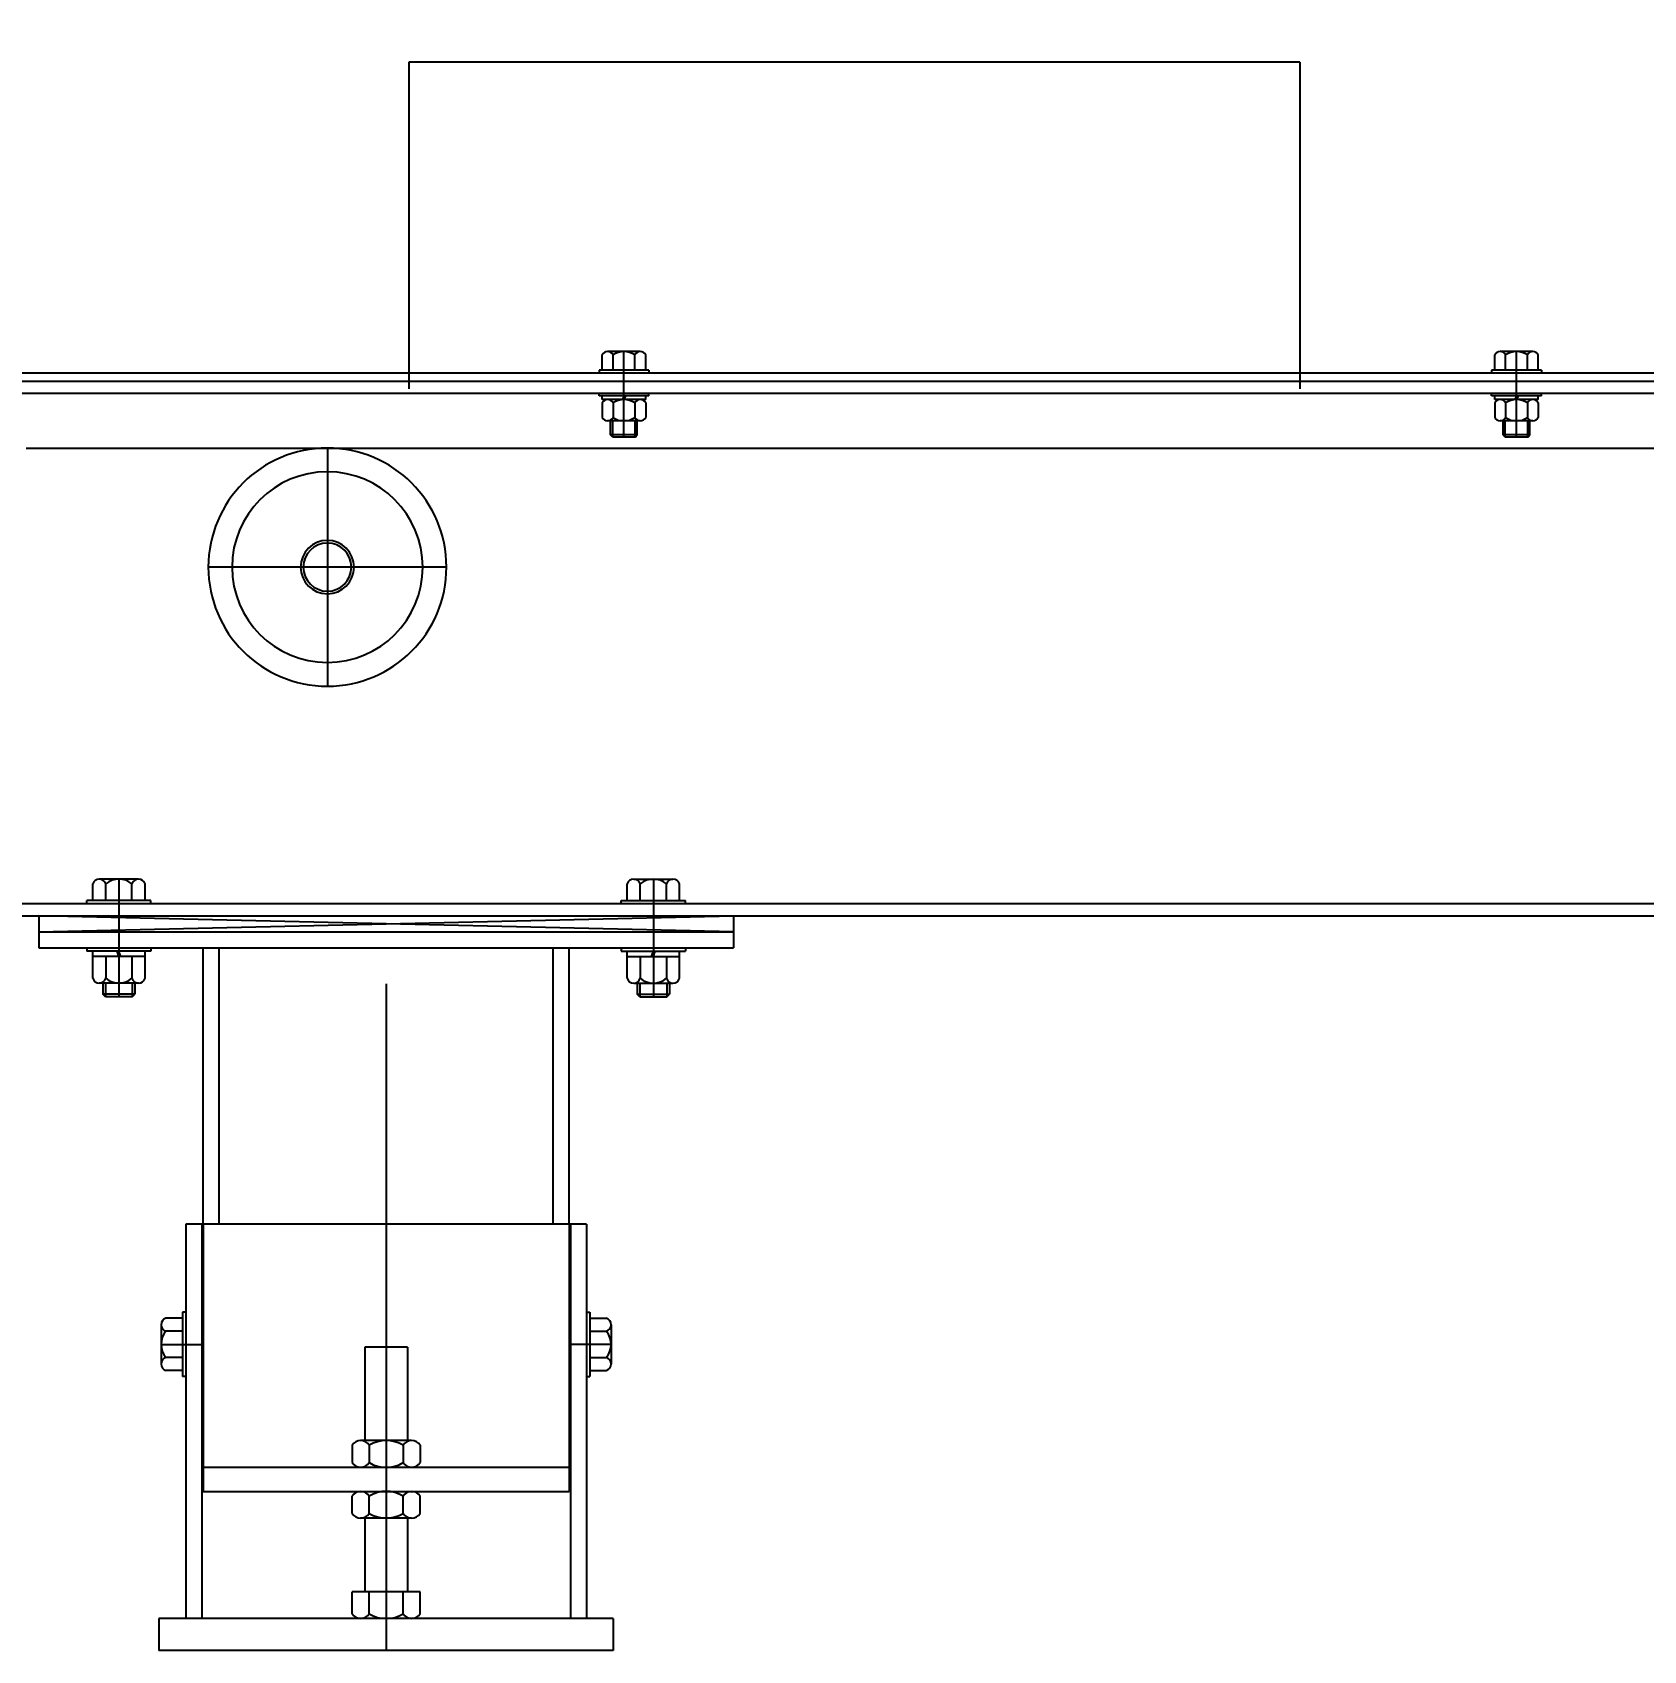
# Model space of a CAD drawing. Header units: millimetres. Extents: x 5544 to 245194, y -610088 to 30375.
# Drawn here: x 67319 to 67922, y 8180 to 8785 of the extents above; entities that cross this region are included whole.
import ezdxf
from ezdxf.lldxf.tags import DXFTag

# ---------------------------------------------------------------- set-up
doc = ezdxf.new("R2010")
doc.units = ezdxf.units.MM
for name, color, linetype in [('15', 15, 'Continuous'), ('3', 3, 'Continuous'), ('외형선', 7, 'Continuous'), ('은선', 2, 'HIDDEN'), ('중심선', 1, 'CENTER')]:
    doc.layers.add(name, color=color, linetype=linetype)
doc.styles.add('ROMAND', font='gulim.ttc', dxfattribs={"oblique": 15})
tags = doc.linetypes.add('CENTER', pattern=[2, 1.25, -0.25, 0.25, -0.25]).pattern_tags.tags
tags[10:11] = [DXFTag(74, 4), DXFTag(75, 0), DXFTag(340, '0'), DXFTag(46, 1.0), DXFTag(50, 0.0), DXFTag(44, 0.0), DXFTag(45, 0.0)]
tags[8:9] = [DXFTag(74, 4), DXFTag(75, 0), DXFTag(340, '0'), DXFTag(46, 1.0), DXFTag(50, 0.0), DXFTag(44, 0.0), DXFTag(45, 0.0)]
tags[6:7] = [DXFTag(74, 4), DXFTag(75, 0), DXFTag(340, '0'), DXFTag(46, 1.0), DXFTag(50, 0.0), DXFTag(44, 0.0), DXFTag(45, 0.0)]
tags[4:5] = [DXFTag(74, 4), DXFTag(75, 0), DXFTag(340, '0'), DXFTag(46, 1.0), DXFTag(50, 0.0), DXFTag(44, 0.0), DXFTag(45, 0.0)]
tags = doc.linetypes.add('HIDDEN', pattern=[0.375, 0.25, -0.125]).pattern_tags.tags
tags[6:7] = [DXFTag(74, 4), DXFTag(75, 0), DXFTag(340, '0'), DXFTag(46, 1.0), DXFTag(50, 0.0), DXFTag(44, 0.0), DXFTag(45, 0.0)]
tags[4:5] = [DXFTag(74, 4), DXFTag(75, 0), DXFTag(340, '0'), DXFTag(46, 1.0), DXFTag(50, 0.0), DXFTag(44, 0.0), DXFTag(45, 0.0)]
tags = doc.linetypes.add('PHANTOM2', pattern=[1.25, 0.625, -0.125, 0.125, -0.125, 0.125, -0.125]).pattern_tags.tags
tags[14:15] = [DXFTag(74, 4), DXFTag(75, 0), DXFTag(340, '0'), DXFTag(46, 1.0), DXFTag(50, 0.0), DXFTag(44, 0.0), DXFTag(45, 0.0)]
tags[12:13] = [DXFTag(74, 4), DXFTag(75, 0), DXFTag(340, '0'), DXFTag(46, 1.0), DXFTag(50, 0.0), DXFTag(44, 0.0), DXFTag(45, 0.0)]
tags[10:11] = [DXFTag(74, 4), DXFTag(75, 0), DXFTag(340, '0'), DXFTag(46, 1.0), DXFTag(50, 0.0), DXFTag(44, 0.0), DXFTag(45, 0.0)]
tags[8:9] = [DXFTag(74, 4), DXFTag(75, 0), DXFTag(340, '0'), DXFTag(46, 1.0), DXFTag(50, 0.0), DXFTag(44, 0.0), DXFTag(45, 0.0)]
tags[6:7] = [DXFTag(74, 4), DXFTag(75, 0), DXFTag(340, '0'), DXFTag(46, 1.0), DXFTag(50, 0.0), DXFTag(44, 0.0), DXFTag(45, 0.0)]
tags[4:5] = [DXFTag(74, 4), DXFTag(75, 0), DXFTag(340, '0'), DXFTag(46, 1.0), DXFTag(50, 0.0), DXFTag(44, 0.0), DXFTag(45, 0.0)]
doc.dimstyles.new('DIM-A-002-단면', dxfattribs={"dimscale": 330, "dimtxt": 1, "dimasz": 0.4, "dimexe": 0.2, "dimexo": 0.3, "dimgap": 0.4, "dimtad": 1, "dimdec": 0, "dimtxsty": 'ROMAND', "dimcen": 0, "dimclrd": 15, "dimclre": 15, "dimclrt": 3, "dimadec": 0, "dimazin": 0, "dimtfac": 1, "dimtmove": 0, "dimatfit": 3, "dimfxl": 1, "dimarcsym": 0})
doc.dimstyles.new('DIM-A-002-단면2', dxfattribs={"dimscale": 200, "dimtxt": 1, "dimasz": 0.4, "dimexe": 0.2, "dimexo": 0.3, "dimgap": 0.4, "dimtad": 1, "dimdec": 0, "dimtxsty": 'ROMAND', "dimcen": 0, "dimclrd": 15, "dimclre": 15, "dimclrt": 3, "dimadec": 0, "dimazin": 0, "dimtfac": 1, "dimtmove": 0, "dimatfit": 3, "dimfxl": 1, "dimarcsym": 0})

# ---------------------------------------------------------------- blocks, each defined once
blk = doc.blocks.new('롤러 측면')
at = {"layer": '외형선'}
for radius in [10, 9]:
    blk.add_circle((0, 0), radius, dxfattribs=at)
at = {"layer": '은선', "ltscale": 0.3}
blk.add_circle((0, 0), 44.55, dxfattribs=at)
at = {"layer": '중심선', "ltscale": 5}
for p, q in [((0, 44.55), (0, -44.55)), ((-44.55, 0), (44.55, 0))]:
    blk.add_line(p, q, dxfattribs=at)
blk.add_circle((0, 0), 35.67, dxfattribs=at)
blk = doc.blocks.new('콘베어 측면')
at = {"layer": '15', "ltscale": 600}
blk.add_line((-1616.98, 450), (161.02, 450), dxfattribs=at)
at = {"layer": '외형선'}
for p, q in [((-1514.16, 479.13), (-1514.16, 484.86)), ((-1499.88, 486.13), (-1512.12, 486.13)), ((-1510.08, 479.13), (-1510.08, 484.86)), ((-1501.92, 479.13), (-1501.92, 484.86)), ((-1497.84, 479.13), (-1497.84, 484.86)), ((-1180.16, 479.13), (-1180.16, 484.86)), ((-1165.88, 486.13), (-1178.12, 486.13)), ((-1176.08, 479.13), (-1176.08, 484.86)), ((-1167.92, 479.13), (-1167.92, 484.86)), ((-1163.84, 479.13), (-1163.84, 484.86)), ((-1496.68, 479.13), (-1515.32, 479.13)), ((-1515.32, 479.13), (-1515.32, 478.2)), ((-1496.68, 479.13), (-1496.68, 478.2)), ((-1162.68, 479.13), (-1181.32, 479.13)), ((-1181.32, 479.13), (-1181.32, 478.2)), ((-1162.68, 479.13), (-1162.68, 478.2)), ((-1900, 478.2), (225, 478.2)), ((-1900, 475), (225, 475)), ((-1900, 470.5), (225, 470.5)), ((-1515.32, 469.57), (-1515.32, 470.5)), ((-1496.68, 469.57), (-1515.32, 469.57)), ((-1514.16, 468.17), (-1514.16, 469.57)), ((-1497.84, 468.17), (-1514.16, 468.17)), ((-1514.16, 466.9), (-1514.16, 461.44)), ((-1510.08, 466.9), (-1510.08, 461.44)), ((-1506, 469.57), (-1506.59, 468.17)), ((-1505.41, 469.57), (-1506, 468.17)), ((-1501.92, 466.9), (-1501.92, 461.44)), ((-1497.84, 468.17), (-1497.84, 469.57)), ((-1497.84, 466.9), (-1497.84, 461.44)), ((-1496.68, 469.57), (-1496.68, 470.5)), ((-1181.32, 469.57), (-1181.32, 470.5)), ((-1162.68, 469.57), (-1181.32, 469.57)), ((-1180.16, 468.17), (-1180.16, 469.57)), ((-1163.84, 468.17), (-1180.16, 468.17)), ((-1180.16, 466.9), (-1180.16, 461.44)), ((-1176.08, 466.9), (-1176.08, 461.44)), ((-1172, 469.57), (-1172.59, 468.17)), ((-1171.41, 469.57), (-1172, 468.17)), ((-1167.92, 466.9), (-1167.92, 461.44)), ((-1163.84, 468.17), (-1163.84, 469.57)), ((-1163.84, 466.9), (-1163.84, 461.44)), ((-1162.68, 469.57), (-1162.68, 470.5)), ((-1499.88, 460.17), (-1512.12, 460.17)), ((-1511, 454.93), (-1511, 460.17)), ((-1501, 454.93), (-1511, 454.93)), ((-1510.2, 454.13), (-1511, 454.93)), ((-1501.8, 454.13), (-1501, 454.93)), ((-1501, 454.93), (-1501, 460.17)), ((-1165.88, 460.17), (-1178.12, 460.17)), ((-1177, 454.93), (-1177, 460.17)), ((-1167, 454.93), (-1177, 454.93)), ((-1176.2, 454.13), (-1177, 454.93)), ((-1167.8, 454.13), (-1167, 454.93)), ((-1167, 454.93), (-1167, 460.17)), ((-1501.8, 454.13), (-1510.2, 454.13)), ((-1167.8, 454.13), (-1176.2, 454.13)), ((-1704.8, 280.7), (-1704.8, 286.9)), ((-1687.65, 288.7), (-1702.35, 288.7)), ((-1699.9, 280.7), (-1699.9, 286.9)), ((-1690.1, 280.7), (-1690.1, 286.9)), ((-1685.2, 280.7), (-1685.2, 286.9)), ((-1504.8, 280.7), (-1504.8, 286.9)), ((-1502.35, 288.7), (-1487.65, 288.7)), ((-1499.9, 280.7), (-1499.9, 286.9)), ((-1490.1, 280.7), (-1490.1, 286.9)), ((-1485.2, 280.7), (-1485.2, 286.9)), ((225, 279.5), (-1900, 279.5)), ((-1683, 280.7), (-1707, 280.7)), ((-1707, 279.5), (-1707, 280.7)), ((-1683, 279.5), (-1683, 280.7)), ((-1507, 280.7), (-1483, 280.7)), ((-1507, 279.5), (-1507, 280.7)), ((-1483, 279.5), (-1483, 280.7)), ((-1900, 275), (225, 275)), ((-1725, 269), (-1725, 263)), ((-1725, 269), (-1465, 269)), ((-1465, 269), (-1465, 263)), ((-1725, 263), (-1465, 263)), ((-1707, 263), (-1707, 261.8)), ((-1683, 261.8), (-1707, 261.8)), ((-1704.8, 251.6), (-1704.8, 261.8)), ((-1695, 259.8), (-1695.68, 261.8)), ((-1694.32, 259.8), (-1695, 261.8)), ((-1685.2, 251.6), (-1685.2, 261.8)), ((-1683, 263), (-1683, 261.8)), ((-1663.5, 159.6), (-1663.48, 263)), ((-1526.5, 159.6), (-1526.48, 263)), ((-1507, 263), (-1507, 261.8)), ((-1507, 261.8), (-1483, 261.8)), ((-1504.8, 251.6), (-1504.8, 261.8)), ((-1495.68, 259.8), (-1495, 261.8)), ((-1495, 259.8), (-1494.32, 261.8)), ((-1485.2, 251.6), (-1485.2, 261.8)), ((-1483, 263), (-1483, 261.8)), ((-1685.2, 259.8), (-1704.8, 259.8)), ((-1699.9, 259.8), (-1699.9, 251.6)), ((-1690.1, 259.8), (-1690.1, 251.6)), ((-1504.8, 259.8), (-1485.2, 259.8)), ((-1499.9, 259.8), (-1499.9, 251.6)), ((-1490.1, 259.8), (-1490.1, 251.6)), ((-1687.65, 249.8), (-1702.35, 249.8)), ((-1701, 249.8), (-1701, 245.7)), ((-1689, 249.8), (-1689, 245.7)), ((-1502.35, 249.8), (-1487.65, 249.8)), ((-1501, 249.8), (-1501, 245.7)), ((-1489, 249.8), (-1489, 245.7)), ((-1689, 245.7), (-1701, 245.7)), ((-1700, 244.7), (-1701, 245.7)), ((-1690, 244.7), (-1700, 244.7)), ((-1690, 244.7), (-1689, 245.7)), ((-1501, 245.7), (-1489, 245.7)), ((-1500, 244.7), (-1501, 245.7)), ((-1500, 244.7), (-1490, 244.7)), ((-1490, 244.7), (-1489, 245.7)), ((-1670, 159.6), (-1670, 12)), ((-1520, 159.6), (-1670, 159.6)), ((-1520, 159.6), (-1520, 12)), ((-1679.2, 121.95), (-1679.2, 107.25)), ((-1671.2, 124.4), (-1677.4, 124.4)), ((-1670, 126.6), (-1671.2, 126.6)), ((-1671.2, 126.6), (-1671.2, 102.6)), ((-1520, 126.6), (-1518.8, 126.6)), ((-1518.8, 126.6), (-1518.8, 102.6)), ((-1518.8, 124.4), (-1512.6, 124.4)), ((-1510.8, 121.95), (-1510.8, 107.25)), ((-1671.2, 119.5), (-1677.4, 119.5)), ((-1518.8, 119.5), (-1512.6, 119.5)), ((-1671.2, 109.7), (-1677.4, 109.7)), ((-1518.8, 109.7), (-1512.6, 109.7)), ((-1671.2, 104.8), (-1677.4, 104.8)), ((-1518.8, 104.8), (-1512.6, 104.8)), ((-1670, 102.6), (-1671.2, 102.6)), ((-1520, 102.6), (-1518.8, 102.6)), ((-1680, 12), (-1680, 0)), ((-1510, 12), (-1680, 12)), ((-1510, 12), (-1510, 0)), ((-1510, 0), (-1680, 0))]:
    blk.add_line(p, q, dxfattribs=at)
at = {"layer": '외형선', "color": 1}
for p, q in [((-1510.2, 454.13), (-1510.2, 460.17)), ((-1501.8, 454.13), (-1501.8, 460.17)), ((-1176.2, 454.13), (-1176.2, 460.17)), ((-1167.8, 454.13), (-1167.8, 460.17)), ((-1700, 249.8), (-1700, 244.7)), ((-1690, 249.8), (-1690, 244.7)), ((-1500, 249.8), (-1500, 244.7)), ((-1490, 249.8), (-1490, 244.7))]:
    blk.add_line(p, q, dxfattribs=at)
at = {"layer": '외형선', "color": 3}
for p, q in [((-1725, 269), (-1465, 275)), ((-1465, 269), (-1725, 275)), ((-1725, 275), (-1725, 269)), ((-1465, 275), (-1465, 269))]:
    blk.add_line(p, q, dxfattribs=at)
at = {"layer": '외형선'}
for centre, radius, start, end in [((-1512.12, 483.86), 2.27, 26.17041, 153.82959), ((-1506, 478.95), 7.18, 55.40664, 124.59336), ((-1499.88, 483.86), 2.27, 26.17041, 153.82959), ((-1178.12, 483.86), 2.27, 26.17041, 153.82959), ((-1172, 478.95), 7.18, 55.40664, 124.59336), ((-1165.88, 483.86), 2.27, 26.17041, 153.82959), ((-1512.12, 465.9), 2.27, 26.17041, 153.82959), ((-1506, 460.98), 7.18, 55.40664, 124.59336), ((-1499.88, 465.9), 2.27, 26.17041, 153.82959), ((-1178.12, 465.9), 2.27, 26.17041, 153.82959), ((-1172, 460.98), 7.18, 55.40664, 124.59336), ((-1165.88, 465.9), 2.27, 26.17041, 153.82959), ((-1512.12, 462.44), 2.27, 206.17041, 333.82959), ((-1506, 467.35), 7.18, 235.40664, 304.59336), ((-1499.88, 462.44), 2.27, 206.17041, 333.82959), ((-1178.12, 462.44), 2.27, 206.17041, 333.82959), ((-1172, 467.35), 7.18, 235.40664, 304.59336), ((-1165.88, 462.44), 2.27, 206.17041, 333.82959), ((-1702.35, 286.13), 2.57, 17.53725, 162.46275), ((-1695, 281.12), 7.58, 49.75783, 130.24217), ((-1687.65, 286.13), 2.57, 17.53725, 162.46275), ((-1502.35, 286.13), 2.57, 17.53725, 162.46275), ((-1495, 281.12), 7.58, 49.75783, 130.24217), ((-1487.65, 286.13), 2.57, 17.53725, 162.46275), ((-1702.35, 252.37), 2.57, 197.53725, 342.46275), ((-1695, 257.38), 7.58, 229.75783, 310.24217), ((-1687.65, 252.37), 2.57, 197.53725, 342.46275), ((-1502.35, 252.37), 2.57, 197.53725, 342.46275), ((-1495, 257.38), 7.58, 229.75783, 310.24217), ((-1487.65, 252.37), 2.57, 197.53725, 342.46275), ((-1676.63, 121.95), 2.57, 107.53725, 252.46275), ((-1513.37, 121.95), 2.57, 287.53725, 72.46275), ((-1671.62, 114.6), 7.58, 139.75783, 220.24217), ((-1518.38, 114.6), 7.58, 319.75783, 40.24217), ((-1676.63, 107.25), 2.57, 107.53725, 252.46275), ((-1513.37, 107.25), 2.57, 287.53725, 72.46275)]:
    blk.add_arc(centre, radius, start, end, dxfattribs=at)
at = {"layer": '은선', "ltscale": 0.3}
for p, q in [((-1657.5, 159.6), (-1657.48, 263)), ((-1532.5, 159.6), (-1532.48, 263)), ((-1664, 159.6), (-1664, 12)), ((-1663.5, 159.6), (-1663.5, 59.6)), ((-1526.5, 159.6), (-1526.5, 59.6)), ((-1526, 159.6), (-1526, 12)), ((-1603, 113.6), (-1603, 78.6)), ((-1587, 113.6), (-1603, 113.6)), ((-1587, 113.6), (-1587, 78.6)), ((-1607.7, 76.85), (-1607.7, 70.35)), ((-1585.48, 78.6), (-1604.53, 78.6)), ((-1601.35, 76.85), (-1601.35, 70.35)), ((-1588.65, 76.85), (-1588.65, 70.35)), ((-1582.3, 76.85), (-1582.3, 70.35)), ((-1663.5, 68.6), (-1526.5, 68.6)), ((-1663.5, 59.6), (-1526.5, 59.6)), ((-1607.7, 51.35), (-1607.7, 57.85)), ((-1601.35, 51.35), (-1601.35, 57.85)), ((-1588.65, 51.35), (-1588.65, 57.85)), ((-1582.3, 51.35), (-1582.3, 57.85)), ((-1585.48, 49.6), (-1604.53, 49.6)), ((-1603, 49.6), (-1603, 22)), ((-1587, 49.6), (-1587, 22)), ((-1582.3, 22), (-1607.7, 22)), ((-1607.7, 13.75), (-1607.7, 22)), ((-1601.35, 13.75), (-1601.35, 22)), ((-1588.65, 13.75), (-1588.65, 22)), ((-1582.3, 13.75), (-1582.3, 22)), ((-1585.48, 12), (-1604.53, 12))]:
    blk.add_line(p, q, dxfattribs=at)
for centre, radius, start, end in [((-1604.53, 74.85), 3.75, 32.18325, 147.81675), ((-1595, 66.22), 12.38, 59.12925, 120.87075), ((-1585.48, 74.85), 3.75, 32.18325, 147.81675), ((-1604.53, 72.35), 3.75, 212.18325, 327.81675), ((-1595, 80.98), 12.38, 239.12925, 300.87075), ((-1585.48, 72.35), 3.75, 212.18325, 327.81675), ((-1604.53, 55.85), 3.75, 32.18325, 147.81675), ((-1595, 47.22), 12.38, 59.12925, 120.87075), ((-1585.48, 55.85), 3.75, 32.18325, 147.81675), ((-1604.53, 53.35), 3.75, 212.18325, 327.81675), ((-1595, 61.98), 12.38, 239.12925, 300.87075), ((-1585.48, 53.35), 3.75, 212.18325, 327.81675), ((-1604.53, 15.75), 3.75, 212.18325, 327.81675), ((-1595, 24.38), 12.38, 239.12925, 300.87075), ((-1585.48, 15.75), 3.75, 212.18325, 327.81675)]:
    blk.add_arc(centre, radius, start, end, dxfattribs=at)
at = {"layer": '중심선', "ltscale": 5}
for p, q in [((-1506, 454.13), (-1506, 486.13)), ((-1172, 454.13), (-1172, 486.13)), ((-1695, 288.7), (-1695, 244.7)), ((-1495, 288.7), (-1495, 244.7)), ((-1594.98, 249.5), (-1595, 0)), ((-1679.2, 114.6), (-1663.5, 114.6)), ((-1510.8, 114.6), (-1526.5, 114.6))]:
    blk.add_line(p, q, dxfattribs=at)
at = {"linetype": 'Continuous', "xscale": -1}
blk.add_blockref('롤러 측면', (-1616.98, 405.45), dxfattribs=at)
blk = doc.blocks.new('화물')
at = {"layer": '3', "color": 6, "linetype": 'PHANTOM2', "ltscale": 10}
for p, q in [((-1056.82, 144.43), (-1056.82, 22.22)), ((-723.51, 144.43), (-1056.82, 144.43)), ((-723.51, 144.43), (-723.51, 22.22)), ((-1200.13, 0), (0, 0))]:
    blk.add_line(p, q, dxfattribs=at)
blk = doc.blocks.new('*D2916')
at = {"layer": '15', "color": 15, "lineweight": -2, "ltscale": 600}
for p, q in [((68720.46, 11029.63), (64255.58, 11029.63)), ((64295.58, 8709.63), (64295.58, 10949.63)), ((66942.28, 8629.63), (64255.58, 8629.63))]:
    blk.add_line(p, q, dxfattribs=at)
at = {"layer": '15', "color": 15}
for points in [[(64308.92, 10949.63), (64282.25, 10949.63), (64295.58, 11029.63)], [(64282.25, 8709.63), (64308.92, 8709.63), (64295.58, 8629.63)]]:
    blk.add_solid(points, dxfattribs=at)
at = {"layer": 'Defpoints', "color": 0}
for p in [(64295.58, 11029.63), (68780.46, 11029.63), (67002.28, 8629.63)]:
    blk.add_point(p, dxfattribs=at)
at = {"layer": '15', "color": 3, "ltscale": 600, "char_height": 200, "attachment_point": 5, "rotation": 90, "style": 'ROMAND'}
for s, insert in [('2UP OPEN 2400', (64112.13, 9829.63)), ('[방화도어]', (64500.72, 9829.63))]:
    blk.add_mtext(s, dxfattribs=dict(at, insert=insert))
blk = doc.blocks.new('*D2917')
at = {"layer": '15', "color": 15, "lineweight": -2, "ltscale": 600}
for p, q in [((68791.49, 11129.63), (63578.66, 11129.63)), ((63618.66, 8259.63), (63618.66, 11049.63)), ((66990.87, 8179.63), (63578.66, 8179.63))]:
    blk.add_line(p, q, dxfattribs=at)
at = {"layer": '15', "color": 15}
for points in [[(63632, 11049.63), (63605.33, 11049.63), (63618.66, 11129.63)], [(63605.33, 8259.63), (63632, 8259.63), (63618.66, 8179.63)]]:
    blk.add_solid(points, dxfattribs=at)
at = {"layer": 'Defpoints', "color": 0}
for p in [(63618.66, 11129.63), (68851.49, 11129.63), (67050.87, 8179.63)]:
    blk.add_point(p, dxfattribs=at)
at = {"layer": '15', "color": 3, "ltscale": 600, "insert": (63428.96, 9654.63), "char_height": 200, "attachment_point": 5, "rotation": 90, "style": 'ROMAND'}
blk.add_mtext("CON'C OPENING 2950", dxfattribs=at)
blk = doc.blocks.new('*D2918')
at = {"layer": '15', "color": 15, "lineweight": -2, "ltscale": 600}
for p, q in [((65662.2, 8179.63), (61908.53, 8179.63)), ((61974.53, -1688.37), (61974.53, 8047.63)), ((74305.73, -1820.37), (61908.53, -1820.37))]:
    blk.add_line(p, q, dxfattribs=at)
at = {"layer": '15', "color": 15}
for points in [[(61996.53, 8047.63), (61952.53, 8047.63), (61974.53, 8179.63)], [(61952.53, -1688.37), (61996.53, -1688.37), (61974.53, -1820.37)]]:
    blk.add_solid(points, dxfattribs=at)
at = {"layer": 'Defpoints', "color": 0}
for p in [(61974.53, 8179.63), (65761.2, 8179.63), (74404.73, -1820.37)]:
    blk.add_point(p, dxfattribs=at)
at = {"layer": '15', "color": 3, "ltscale": 600, "insert": (61672.7, 3179.63), "char_height": 330, "attachment_point": 5, "rotation": 90, "style": 'ROMAND'}
blk.add_mtext('TRAVEL 10000', dxfattribs=at)
blk = doc.blocks.new('*D2919')
at = {"layer": '15', "color": 15, "lineweight": -2, "ltscale": 600}
for p, q in [((68752.49, 17979.63), (61908.53, 17979.63)), ((61974.53, 8311.63), (61974.53, 17847.63)), ((65662.2, 8179.63), (61908.53, 8179.63))]:
    blk.add_line(p, q, dxfattribs=at)
at = {"layer": '15', "color": 15}
for points in [[(61996.53, 17847.63), (61952.53, 17847.63), (61974.53, 17979.63)], [(61952.53, 8311.63), (61996.53, 8311.63), (61974.53, 8179.63)]]:
    blk.add_solid(points, dxfattribs=at)
at = {"layer": 'Defpoints', "color": 0}
for p in [(61974.53, 17979.63), (68851.49, 17979.63), (65761.2, 8179.63)]:
    blk.add_point(p, dxfattribs=at)
at = {"layer": '15', "color": 3, "ltscale": 600, "insert": (61673.58, 13079.63), "char_height": 330, "attachment_point": 5, "rotation": 90, "style": 'ROMAND'}
blk.add_mtext('O.H 9800', dxfattribs=at)

msp = doc.modelspace()

# ---------------------------------------------------------------- block references
at = {"ltscale": 600}
for name, p in [('화물', (68516.87, 8629.63)), ('콘베어 측면', (69046.49, 8179.63))]:
    msp.add_blockref(name, p, dxfattribs=at)

# ---------------------------------------------------------------- dimensions: what is measured, and where the dimension line sits
at = {"layer": '15', "ltscale": 600}
dim = msp.add_linear_dim(base=(61974.53, 17979.63), p1=(65761.2, 8179.63), p2=(68851.49, 17979.63, 0), angle=90, text='O.H <>', dimstyle='DIM-A-002-단면', override={"dimtmove": 1}, dxfattribs=at)
dim.commit()
dim.dimension.update_dxf_attribs({"geometry": '*D2919', "text_midpoint": (61673.58, 13079.63)})
for base, p1, p2, text, dimstyle, picture, middle in [((63618.66, 11129.63), (67050.87, 8179.63), (68851.49, 11129.63), "CON'C OPENING <>", 'DIM-A-002-단면2', '*D2917', (63428.96, 9654.63)), ((64295.58, 11029.63), (67002.28, 8629.63), (68780.46, 11029.63), '2UP OPEN <>\\X[방화도어]', 'DIM-A-002-단면2', '*D2916', (64295.58, 9829.63)), ((61974.53, 8179.63), (74404.73, -1820.37), (65761.2, 8179.63), 'TRAVEL <>', 'DIM-A-002-단면', '*D2918', (61672.7, 3179.63))]:
    dim = msp.add_linear_dim(base=base, p1=p1, p2=p2, angle=90, text=text, dimstyle=dimstyle, dxfattribs=at)
    dim.commit()
    dim.dimension.update_dxf_attribs({"geometry": picture, "text_midpoint": middle})

doc.saveas('drawing.dxf')
